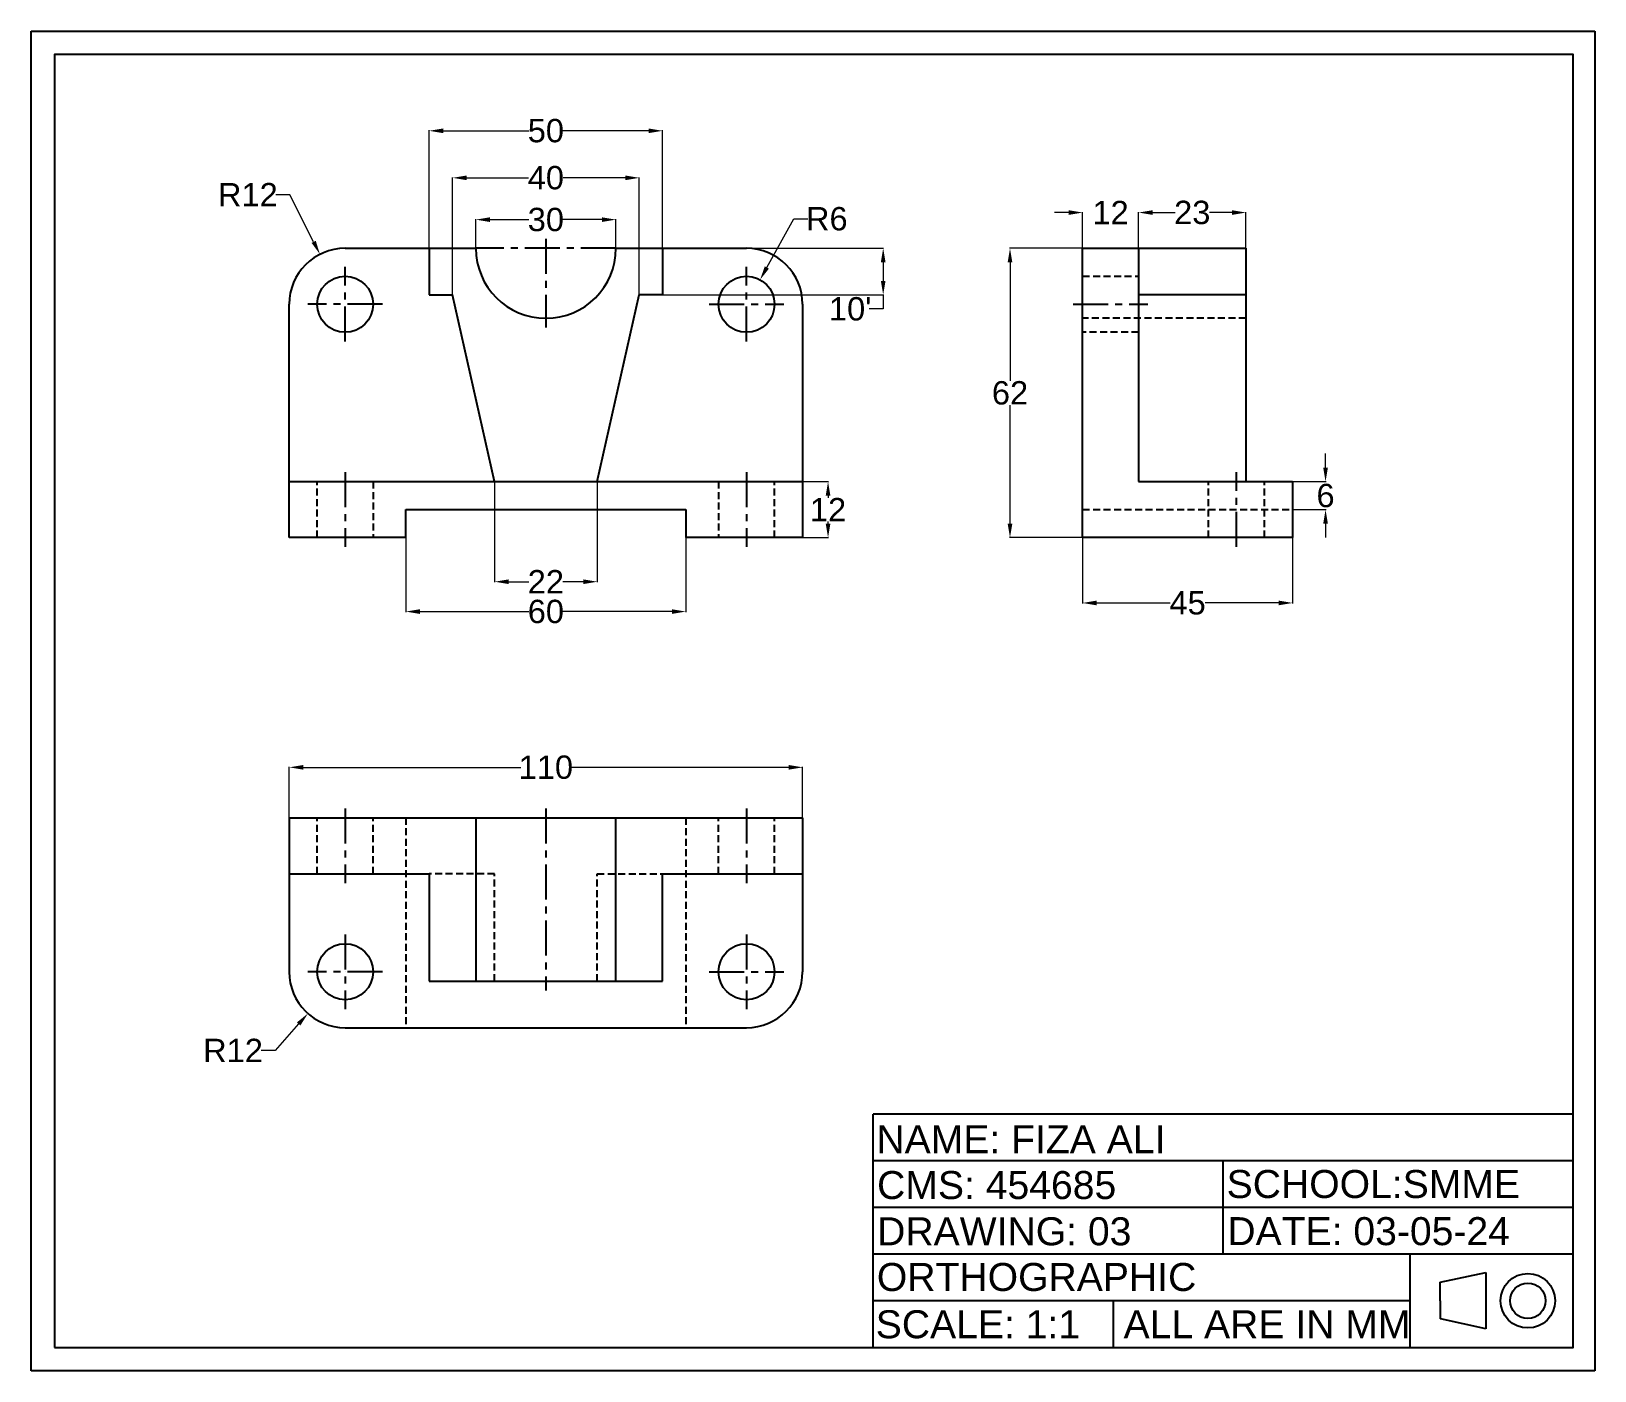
# Model space of a CAD drawing. Header units: inches. Extents: x -77 to 258, y -117 to 170.
import ezdxf

# ---------------------------------------------------------------- set-up
doc = ezdxf.new("R2010")
doc.units = ezdxf.units.IN
doc.header["$MEASUREMENT"] = 0
for name, pattern in [('CENTER', [2, 1.25, -0.25, 0.25, -0.25]), ('CENTER2', [1.125, 0.75, -0.125, 0.125, -0.125]), ('HIDDEN', [0.375, 0.25, -0.125])]:
    doc.linetypes.add(name, pattern=pattern)
doc.layers.add('AM_7', color=4, linetype='CENTER', lineweight=15)
doc.layers.add('dimensions', color=3, linetype='Continuous', lineweight=15)
for name, color, linetype in [('BOUNDRY', 7, 'Continuous'), ('center line', 2, 'CENTER'), ('continuous line', 7, 'Continuous'), ('hidden line', 4, 'HIDDEN')]:
    doc.layers.add(name, color=color, linetype=linetype)
doc.styles.get("Standard").update_dxf_attribs({"font": 'arial.ttf'})
doc.dimstyles.new('AM_ANSI$0', dxfattribs={"dimtxt": 5, "dimasz": 3, "dimexe": 0.1, "dimexo": 0.05, "dimgap": 0.06, "dimtad": 0, "dimtih": 1, "dimtoh": 1, "dimdec": 0, "dimzin": 7, "dimdsep": 46, "dimtxsty": 'Standard', "dimcen": 0, "dimclrd": 256, "dimclre": 256, "dimclrt": 2, "dimadec": 0, "dimazin": 2, "dimtp": 0.1, "dimtm": 0.1, "dimtfac": 0.71, "dimtdec": 0, "dimtofl": 0, "dimtmove": 0, "dimatfit": 3, "dimfxl": 1, "dimtolj": 1, "dimtzin": 7, "dimlwd": -1, "dimlwe": -1, "dimarcsym": 1})
doc.dimstyles.new('AM_ANSI$4', dxfattribs={"dimtxt": 5, "dimasz": 3, "dimexe": 0.1, "dimexo": 0.05, "dimgap": 0.06, "dimtad": 0, "dimtih": 1, "dimtoh": 1, "dimdec": 0, "dimzin": 7, "dimdsep": 46, "dimtxsty": 'Standard', "dimcen": 0, "dimclrd": 256, "dimclre": 256, "dimclrt": 2, "dimadec": 0, "dimazin": 2, "dimtp": 0.1, "dimtm": 0.1, "dimtfac": 0.71, "dimtdec": 0, "dimtofl": 0, "dimtmove": 0, "dimatfit": 0, "dimfxl": 1, "dimtolj": 1, "dimtzin": 7, "dimlwd": -1, "dimlwe": -1, "dimarcsym": 1})

# ---------------------------------------------------------------- blocks, each defined once
blk = doc.blocks.new('*D5')
at = {"layer": 'Defpoints', "color": 0, "transparency": 16777216}
for p in [(88.01, 12.64), (-21.99, 1.85), (88.01, 1.85)]:
    blk.add_point(p, dxfattribs=at)
at = {"layer": 'dimensions', "linetype": 'ByBlock', "transparency": 16777216}
for p, q in [((-21.99, 1.9), (-21.99, 12.74)), ((-18.99, 12.64), (27.67, 12.64)), ((85.01, 12.64), (38.35, 12.64)), ((88.01, 1.9), (88.01, 12.74))]:
    blk.add_line(p, q, dxfattribs=at)
at = {"layer": 'dimensions', "transparency": 16777216}
for points in [[(-18.99, 13.14), (-18.99, 12.14), (-21.99, 12.64)], [(85.01, 13.14), (85.01, 12.14), (88.01, 12.64)]]:
    blk.add_solid(points, dxfattribs=at)
at = {"layer": 'dimensions', "color": 2, "transparency": 16777216, "insert": (33.01, 12.64), "char_height": 5, "attachment_point": 5}
blk.add_mtext('\\A1;110', dxfattribs=at)
blk = doc.blocks.new('*D6')
at = {"layer": 'Defpoints', "color": 0, "transparency": 16777216}
for p in [(22.01, 73.85), (44.01, 73.85), (44.01, 52.41)]:
    blk.add_point(p, dxfattribs=at)
at = {"layer": 'dimensions', "linetype": 'ByBlock', "transparency": 16777216}
for p, q in [((22.01, 73.8), (22.01, 52.31)), ((44.01, 73.8), (44.01, 52.31)), ((25.01, 52.41), (29.35, 52.41)), ((41.01, 52.41), (36.67, 52.41))]:
    blk.add_line(p, q, dxfattribs=at)
at = {"layer": 'dimensions', "transparency": 16777216}
for points in [[(25.01, 52.91), (25.01, 51.91), (22.01, 52.41)], [(41.01, 52.91), (41.01, 51.91), (44.01, 52.41)]]:
    blk.add_solid(points, dxfattribs=at)
at = {"layer": 'dimensions', "color": 2, "transparency": 16777216, "insert": (33.01, 52.41), "char_height": 5, "attachment_point": 5}
blk.add_mtext('\\A1;22', dxfattribs=at)
blk = doc.blocks.new('*D7')
at = {"layer": 'Defpoints', "color": 0, "transparency": 16777216}
for p in [(3.01, 61.85), (63.01, 61.85), (3.01, 46.01)]:
    blk.add_point(p, dxfattribs=at)
at = {"layer": 'dimensions', "linetype": 'ByBlock', "transparency": 16777216}
for p, q in [((3.01, 61.8), (3.01, 45.91)), ((63.01, 61.8), (63.01, 45.91)), ((6.01, 46.01), (29.37, 46.01)), ((60.01, 46.01), (36.66, 46.01))]:
    blk.add_line(p, q, dxfattribs=at)
at = {"layer": 'dimensions', "transparency": 16777216}
for points in [[(6.01, 46.51), (6.01, 45.51), (3.01, 46.01)], [(60.01, 46.51), (60.01, 45.51), (63.01, 46.01)]]:
    blk.add_solid(points, dxfattribs=at)
at = {"layer": 'dimensions', "color": 2, "transparency": 16777216, "insert": (33.01, 46.01), "char_height": 5, "attachment_point": 5}
blk.add_mtext('\\A1;60', dxfattribs=at)
blk = doc.blocks.new('*D8')
at = {"layer": 'Defpoints', "color": 0, "transparency": 16777216}
for p in [(-15.4, 122.57), (-9.99, 111.85)]:
    blk.add_point(p, dxfattribs=at)
at = {"layer": 'dimensions', "linetype": 'ByBlock', "transparency": 16777216}
for p, q in [((-21.84, 135.34), (-24.84, 135.34)), ((-16.75, 125.24), (-21.84, 135.34))]:
    blk.add_line(p, q, dxfattribs=at)
at = {"layer": 'dimensions', "transparency": 16777216}
blk.add_solid([(-16.3, 125.47), (-17.19, 125.02), (-15.4, 122.57)], dxfattribs=at)
at = {"layer": 'dimensions', "color": 2, "transparency": 16777216, "insert": (-30.85, 135.34), "char_height": 5, "attachment_point": 5}
blk.add_mtext('\\A1;R12', dxfattribs=at)
blk = doc.blocks.new('*D9')
at = {"layer": 'Defpoints', "color": 0, "transparency": 16777216}
for p in [(-9.99, -31.15), (-17.97, -40.11)]:
    blk.add_point(p, dxfattribs=at)
at = {"layer": 'dimensions', "linetype": 'ByBlock', "transparency": 16777216}
for p, q in [((-19.96, -42.35), (-25.01, -48.02)), ((-25.01, -48.02), (-28.01, -48.02))]:
    blk.add_line(p, q, dxfattribs=at)
at = {"layer": 'dimensions', "transparency": 16777216}
blk.add_solid([(-20.34, -42.02), (-19.59, -42.68), (-17.97, -40.11)], dxfattribs=at)
at = {"layer": 'dimensions', "color": 2, "transparency": 16777216, "insert": (-34.02, -48.02), "char_height": 5, "attachment_point": 5}
blk.add_mtext('\\A1;R12', dxfattribs=at)
blk = doc.blocks.new('*D10')
at = {"layer": 'Defpoints', "color": 0, "transparency": 16777216}
for p in [(78.91, 117.11), (76.01, 111.85)]:
    blk.add_point(p, dxfattribs=at)
at = {"layer": 'dimensions', "linetype": 'ByBlock', "transparency": 16777216}
for p, q in [((80.36, 119.73), (86.11, 130.16)), ((86.11, 130.16), (89.11, 130.16))]:
    blk.add_line(p, q, dxfattribs=at)
at = {"layer": 'dimensions', "transparency": 16777216}
blk.add_solid([(79.92, 119.98), (80.8, 119.49), (78.91, 117.11)], dxfattribs=at)
at = {"layer": 'dimensions', "color": 2, "transparency": 16777216, "insert": (93.2, 130.16), "char_height": 5, "attachment_point": 5}
blk.add_mtext('\\A1;R6', dxfattribs=at)
blk = doc.blocks.new('*D11')
at = {"layer": 'Defpoints', "color": 0, "transparency": 16777216}
for p in [(193.01, 73.85), (193.01, 67.85), (200.07, 67.85)]:
    blk.add_point(p, dxfattribs=at)
at = {"layer": 'dimensions', "linetype": 'ByBlock', "transparency": 16777216}
for p, q in [((200.07, 76.85), (200.07, 79.85)), ((193.06, 73.85), (200.17, 73.85)), ((193.06, 67.85), (200.17, 67.85)), ((200.07, 64.85), (200.07, 61.85))]:
    blk.add_line(p, q, dxfattribs=at)
at = {"layer": 'dimensions', "transparency": 16777216}
for points in [[(199.57, 76.85), (200.57, 76.85), (200.07, 73.85)], [(199.57, 64.85), (200.57, 64.85), (200.07, 67.85)]]:
    blk.add_solid(points, dxfattribs=at)
at = {"layer": 'dimensions', "color": 2, "transparency": 16777216, "insert": (200.07, 70.85), "char_height": 5, "attachment_point": 5}
blk.add_mtext('\\A1;6', dxfattribs=at)
blk = doc.blocks.new('*D12')
at = {"layer": 'Defpoints', "color": 0, "transparency": 16777216}
for p in [(148.01, 123.85), (132.46, 61.85), (148.01, 61.85)]:
    blk.add_point(p, dxfattribs=at)
at = {"layer": 'dimensions', "linetype": 'ByBlock', "transparency": 16777216}
for p, q in [((147.96, 123.85), (132.36, 123.85)), ((132.46, 120.85), (132.46, 95.47)), ((132.46, 64.85), (132.46, 90.24)), ((147.96, 61.85), (132.36, 61.85))]:
    blk.add_line(p, q, dxfattribs=at)
at = {"layer": 'dimensions', "transparency": 16777216}
for points in [[(131.96, 120.85), (132.96, 120.85), (132.46, 123.85)], [(131.96, 64.85), (132.96, 64.85), (132.46, 61.85)]]:
    blk.add_solid(points, dxfattribs=at)
at = {"layer": 'dimensions', "color": 2, "transparency": 16777216, "insert": (132.46, 92.85), "char_height": 5, "attachment_point": 5}
blk.add_mtext('\\A1;62', dxfattribs=at)
blk = doc.blocks.new('*D13')
at = {"layer": 'Defpoints', "color": 0, "transparency": 16777216}
for p in [(148.01, 61.85), (193.01, 61.85), (193.01, 47.86)]:
    blk.add_point(p, dxfattribs=at)
at = {"layer": 'dimensions', "linetype": 'ByBlock', "transparency": 16777216}
for p, q in [((148.01, 61.8), (148.01, 47.76)), ((193.01, 61.8), (193.01, 47.76)), ((151.01, 47.86), (166.75, 47.86)), ((190.01, 47.86), (174.27, 47.86))]:
    blk.add_line(p, q, dxfattribs=at)
at = {"layer": 'dimensions', "transparency": 16777216}
for points in [[(151.01, 48.36), (151.01, 47.36), (148.01, 47.86)], [(190.01, 48.36), (190.01, 47.36), (193.01, 47.86)]]:
    blk.add_solid(points, dxfattribs=at)
at = {"layer": 'dimensions', "color": 2, "transparency": 16777216, "insert": (170.51, 47.86), "char_height": 5, "attachment_point": 5}
blk.add_mtext('\\A1;45', dxfattribs=at)
blk = doc.blocks.new('*D14')
at = {"layer": 'Defpoints', "color": 0, "transparency": 16777216}
for p in [(48.01, 129.99), (18.01, 123.85), (48.01, 123.85)]:
    blk.add_point(p, dxfattribs=at)
at = {"layer": 'dimensions', "linetype": 'ByBlock', "transparency": 16777216}
for p, q in [((18.01, 123.9), (18.01, 130.09)), ((21.01, 129.99), (29.38, 129.99)), ((45.01, 129.99), (36.64, 129.99)), ((48.01, 123.9), (48.01, 130.09))]:
    blk.add_line(p, q, dxfattribs=at)
at = {"layer": 'dimensions', "transparency": 16777216}
for points in [[(21.01, 130.49), (21.01, 129.49), (18.01, 129.99)], [(45.01, 130.49), (45.01, 129.49), (48.01, 129.99)]]:
    blk.add_solid(points, dxfattribs=at)
at = {"layer": 'dimensions', "color": 2, "transparency": 16777216, "insert": (33.01, 129.99), "char_height": 5, "attachment_point": 5}
blk.add_mtext('\\A1;30', dxfattribs=at)
blk = doc.blocks.new('*D15')
at = {"layer": 'Defpoints', "color": 0, "transparency": 16777216}
for p in [(58.01, 149.03), (8.01, 123.85), (58.01, 123.85)]:
    blk.add_point(p, dxfattribs=at)
at = {"layer": 'dimensions', "linetype": 'ByBlock', "transparency": 16777216}
for p, q in [((8.01, 123.9), (8.01, 149.13)), ((11.01, 149.03), (29.38, 149.03)), ((55.01, 149.03), (36.64, 149.03)), ((58.01, 123.9), (58.01, 149.13))]:
    blk.add_line(p, q, dxfattribs=at)
at = {"layer": 'dimensions', "transparency": 16777216}
for points in [[(11.01, 149.53), (11.01, 148.53), (8.01, 149.03)], [(55.01, 149.53), (55.01, 148.53), (58.01, 149.03)]]:
    blk.add_solid(points, dxfattribs=at)
at = {"layer": 'dimensions', "color": 2, "transparency": 16777216, "insert": (33.01, 149.03), "char_height": 5, "attachment_point": 5}
blk.add_mtext('\\A1;50', dxfattribs=at)
blk = doc.blocks.new('*D16')
at = {"layer": 'Defpoints', "color": 0, "transparency": 16777216}
for p in [(183.01, 131.51), (160.01, 123.85), (183.01, 123.85)]:
    blk.add_point(p, dxfattribs=at)
at = {"layer": 'dimensions', "linetype": 'ByBlock', "transparency": 16777216}
for p, q in [((160.01, 123.9), (160.01, 131.61)), ((163.01, 131.51), (167.83, 131.51)), ((180.01, 131.51), (175.2, 131.51)), ((183.01, 123.9), (183.01, 131.61))]:
    blk.add_line(p, q, dxfattribs=at)
at = {"layer": 'dimensions', "transparency": 16777216}
for points in [[(163.01, 132.01), (163.01, 131.01), (160.01, 131.51)], [(180.01, 132.01), (180.01, 131.01), (183.01, 131.51)]]:
    blk.add_solid(points, dxfattribs=at)
at = {"layer": 'dimensions', "color": 2, "transparency": 16777216, "insert": (171.51, 131.51), "char_height": 5, "attachment_point": 5}
blk.add_mtext('\\A1;23', dxfattribs=at)
blk = doc.blocks.new('*D17')
at = {"layer": 'Defpoints', "color": 0, "transparency": 16777216}
for p in [(53.01, 138.95), (13.01, 113.85), (53.01, 113.85)]:
    blk.add_point(p, dxfattribs=at)
at = {"layer": 'dimensions', "linetype": 'ByBlock', "transparency": 16777216}
for p, q in [((13.01, 113.9), (13.01, 139.05)), ((16.01, 138.95), (29.28, 138.95)), ((50.01, 138.95), (36.75, 138.95)), ((53.01, 113.9), (53.01, 139.05))]:
    blk.add_line(p, q, dxfattribs=at)
at = {"layer": 'dimensions', "transparency": 16777216}
for points in [[(16.01, 139.45), (16.01, 138.45), (13.01, 138.95)], [(50.01, 139.45), (50.01, 138.45), (53.01, 138.95)]]:
    blk.add_solid(points, dxfattribs=at)
at = {"layer": 'dimensions', "color": 2, "transparency": 16777216, "insert": (33.01, 138.95), "char_height": 5, "attachment_point": 5}
blk.add_mtext('\\A1;40', dxfattribs=at)
blk = doc.blocks.new('*D18')
at = {"layer": 'Defpoints', "color": 0, "transparency": 16777216}
for p in [(160.01, 131.51), (148.01, 123.85), (160.01, 123.85)]:
    blk.add_point(p, dxfattribs=at)
at = {"layer": 'dimensions', "linetype": 'ByBlock', "transparency": 16777216}
for p, q in [((145.01, 131.51), (142.01, 131.51)), ((148.01, 123.9), (148.01, 131.61)), ((160.01, 123.9), (160.01, 131.61)), ((163.01, 131.51), (166.01, 131.51))]:
    blk.add_line(p, q, dxfattribs=at)
at = {"layer": 'dimensions', "transparency": 16777216}
for points in [[(145.01, 132.01), (145.01, 131.01), (148.01, 131.51)], [(163.01, 132.01), (163.01, 131.01), (160.01, 131.51)]]:
    blk.add_solid(points, dxfattribs=at)
at = {"layer": 'dimensions', "color": 2, "transparency": 16777216, "insert": (154.01, 131.51), "char_height": 5, "attachment_point": 5}
blk.add_mtext('\\A1;12', dxfattribs=at)
blk = doc.blocks.new('*D19')
at = {"layer": 'Defpoints', "color": 0, "transparency": 16777216}
for p in [(88.01, 73.85), (88.01, 61.85), (93.47, 61.85)]:
    blk.add_point(p, dxfattribs=at)
at = {"layer": 'dimensions', "linetype": 'ByBlock', "transparency": 16777216}
for p, q in [((88.06, 73.85), (93.57, 73.85)), ((93.47, 70.85), (93.47, 70.42)), ((93.47, 64.85), (93.47, 65.28)), ((88.06, 61.85), (93.57, 61.85))]:
    blk.add_line(p, q, dxfattribs=at)
at = {"layer": 'dimensions', "transparency": 16777216}
for points in [[(92.97, 70.85), (93.97, 70.85), (93.47, 73.85)], [(92.97, 64.85), (93.97, 64.85), (93.47, 61.85)]]:
    blk.add_solid(points, dxfattribs=at)
at = {"layer": 'dimensions', "color": 2, "transparency": 16777216, "insert": (93.47, 67.85), "char_height": 5, "attachment_point": 5}
blk.add_mtext('\\A1;12', dxfattribs=at)
blk = doc.blocks.new('*D20')
at = {"layer": 'Defpoints', "color": 0, "transparency": 16777216}
for p in [(58.01, 123.85), (58.01, 113.85), (105.29, 113.85)]:
    blk.add_point(p, dxfattribs=at)
at = {"layer": 'dimensions', "linetype": 'ByBlock', "transparency": 16777216}
for p, q in [((58.06, 123.85), (105.39, 123.85)), ((105.29, 120.85), (105.29, 116.85)), ((58.06, 113.85), (105.39, 113.85)), ((105.29, 110.85), (102.29, 110.85)), ((105.29, 113.85), (105.29, 110.85))]:
    blk.add_line(p, q, dxfattribs=at)
at = {"layer": 'dimensions', "transparency": 16777216}
for points in [[(104.79, 120.85), (105.79, 120.85), (105.29, 123.85)], [(104.79, 116.85), (105.79, 116.85), (105.29, 113.85)]]:
    blk.add_solid(points, dxfattribs=at)
at = {"layer": 'dimensions', "color": 2, "transparency": 16777216, "insert": (98.22, 110.85), "char_height": 5, "attachment_point": 5}
blk.add_mtext("\\A1;10'", dxfattribs=at)

msp = doc.modelspace()

# ---------------------------------------------------------------- linework, layer by layer
at = {"layer": 'AM_7', "linetype": 'CENTER2'}
msp.add_line((-9.99, -31.15), (-9.99, -31.15), dxfattribs=at)
msp.add_line((-9.99, -31.15), (-9.99, -31.15), dxfattribs=at)
at = {"layer": 'BOUNDRY'}
for p, q in [((103.13, -111.65), (103.13, -61.65)), ((253.13, -61.65), (103.13, -61.65)), ((253.13, -71.65), (103.13, -71.65)), ((178.13, -91.65), (178.13, -71.65)), ((253.13, -81.65), (103.13, -81.65)), ((253.13, -91.65), (103.13, -91.65)), ((218.13, -91.65), (218.13, -111.65)), ((218.13, -101.65), (103.13, -101.65)), ((154.66, -111.65), (154.66, -101.65))]:
    msp.add_line(p, q, dxfattribs=at)
msp.add_lwpolyline([(-72.25, -111.65), (253.13, -111.65), (253.13, 165.35), (-72.25, 165.35)], close=True, dxfattribs=at)
for radius in [5.84, 3.8]:
    msp.add_circle((243.42, -101.65), radius, dxfattribs=at)
at = {"layer": 'center line', "ltscale": 6}
for p, q in [((33.01, 125.85), (33.01, 106.85)), ((48.01, 123.85), (18.01, 123.85)), ((-9.99, 103.85), (-9.99, 119.85)), ((76.01, 103.85), (76.01, 119.85)), ((-1.99, 111.85), (-17.99, 111.85)), ((68.01, 111.85), (84.01, 111.85)), ((146.01, 111.85), (162.01, 111.85)), ((-9.99, 75.85), (-9.99, 59.85)), ((76.01, 75.85), (76.01, 59.85)), ((181.01, 59.85), (181.01, 75.85)), ((-9.99, 3.85), (-9.99, -12.15)), ((33.01, 3.85), (33.01, -35.15)), ((76.01, 3.85), (76.01, -12.15)), ((-9.99, -23.15), (-9.99, -39.15)), ((76.01, -23.15), (76.01, -39.15)), ((-1.99, -31.15), (-17.99, -31.15)), ((68.01, -31.15), (84.01, -31.15))]:
    msp.add_line(p, q, dxfattribs=at)
at = {"layer": 'continuous line'}
for p, q in [((-77.25, 165.35), (-77.25, 170.35)), ((-77.25, 170.35), (-72.25, 170.35)), ((-72.25, 170.35), (252.75, 170.35)), ((252.75, 170.35), (257.75, 170.35)), ((257.75, 170.35), (257.75, 165.35)), ((-77.25, -111.65), (-77.25, 165.35)), ((257.75, 165.35), (257.75, -111.65)), ((-9.99, 123.85), (18.01, 123.85)), ((8.01, 123.85), (8.01, 113.85)), ((48.01, 123.85), (76.01, 123.85)), ((58.01, 123.85), (58.01, 113.85)), ((148.01, 61.85), (148.01, 123.85)), ((148.01, 123.85), (160.01, 123.85)), ((160.01, 123.85), (160.01, 73.85)), ((160.01, 123.85), (183.01, 123.85)), ((183.01, 123.85), (183.01, 73.85)), ((-21.99, 61.85), (-21.99, 111.85)), ((8.01, 113.85), (13.01, 113.85)), ((22.01, 73.85), (13.01, 113.85)), ((44.01, 73.85), (53.01, 113.85)), ((58.01, 113.85), (53.01, 113.85)), ((88.01, 111.85), (88.01, 61.85)), ((183.01, 113.85), (160.01, 113.85)), ((-21.99, 73.85), (88.01, 73.85)), ((160.01, 73.85), (193.01, 73.85)), ((193.01, 73.85), (193.01, 61.85)), ((3.01, 61.85), (3.01, 67.85)), ((3.01, 67.85), (63.01, 67.85)), ((63.01, 67.85), (63.01, 61.85)), ((3.01, 61.85), (-21.99, 61.85)), ((88.01, 61.85), (63.01, 61.85)), ((193.01, 61.85), (148.01, 61.85)), ((-21.99, 1.85), (88.01, 1.85)), ((-21.99, 1.85), (-21.99, -31.15)), ((18.01, 1.85), (18.01, -33.15)), ((48.01, -33.15), (48.01, 1.85)), ((88.01, 1.85), (88.01, -31.15)), ((-21.99, -10.15), (8.01, -10.15)), ((8.01, -10.15), (8.01, -33.15)), ((58.01, -33.15), (58.01, -10.15)), ((58.01, -10.15), (88.01, -10.15)), ((8.01, -33.15), (58.01, -33.15)), ((-9.99, -43.15), (76.01, -43.15)), ((224.65, -97.65), (234.39, -95.63)), ((234.39, -95.63), (234.39, -101.65)), ((224.65, -101.65), (224.65, -97.65)), ((224.68, -105.55), (224.68, -101.65)), ((234.39, -101.65), (234.39, -107.66)), ((234.39, -107.66), (224.68, -105.55)), ((-77.25, -116.65), (-77.25, -111.65)), ((257.75, -111.65), (257.75, -116.65)), ((-72.25, -116.65), (-77.25, -116.65)), ((252.75, -116.65), (-72.25, -116.65)), ((257.75, -116.65), (252.75, -116.65))]:
    msp.add_line(p, q, dxfattribs=at)
for centre in [(-9.99, 111.85), (76.01, 111.85), (-9.99, -31.15), (76.01, -31.15)]:
    msp.add_circle(centre, 6, dxfattribs=at)
for centre, radius, start, end in [((-9.99, 111.85), 12, 90, 180), ((33.01, 123.85), 15, 180, 0), ((76.01, 111.85), 12, 0, 90), ((-9.99, -31.15), 12, 180, 270), ((76.01, -31.15), 12, 270, 0)]:
    msp.add_arc(centre, radius, start, end, dxfattribs=at)
at = {"layer": 'hidden line', "ltscale": 6}
for p, q in [((148.01, 117.85), (160.01, 117.85)), ((183.01, 108.85), (148.01, 108.85)), ((160.01, 105.85), (148.01, 105.85)), ((-15.99, 61.85), (-15.99, 73.85)), ((-3.99, 73.85), (-3.99, 61.85)), ((70.01, 73.85), (70.01, 61.85)), ((82.01, 61.85), (82.01, 73.85)), ((175.01, 61.85), (175.01, 73.85)), ((187.01, 61.85), (187.01, 73.85)), ((148.01, 67.85), (193.01, 67.85)), ((-15.99, -10.15), (-15.99, 1.85)), ((-3.99, -10.15), (-3.99, 1.85)), ((3.01, 1.85), (3.01, -43.15)), ((63.01, 1.85), (63.01, -43.15)), ((70.01, -10.15), (70.01, 1.85)), ((82.01, -10.15), (82.01, 1.85)), ((22.01, -10.15), (8.01, -10.15)), ((22.01, -33.15), (22.01, -10.15)), ((44.01, -33.15), (44.01, -10.15)), ((44.01, -10.15), (58.01, -10.15))]:
    msp.add_line(p, q, dxfattribs=at)

# ---------------------------------------------------------------- texts
at = {"layer": 'BOUNDRY', "char_height": 6, "attachment_point": 1}
for s, insert in [('NAME: FIZA ALI ', (103.83, -64.05)), ('SCHOOL:SMME', (178.88, -73.64)), ('CMS: 454685', (103.98, -73.86)), ('DRAWING: 03', (103.99, -83.77)), ('DATE: 03-05-24', (179.03, -83.74)), ('ORTHOGRAPHIC ', (103.93, -93.56)), ('SCALE: 1:1    ALL ARE IN MM', (103.69, -103.69))]:
    msp.add_mtext(s, dxfattribs=dict(at, insert=insert))

# ---------------------------------------------------------------- dimensions: what is measured, and where the dimension line sits
at = {"layer": 'dimensions'}
for base, p1, p2, picture, middle in [((58.01, 149.03), (8.01, 123.85), (58.01, 123.85), '*D15', (33.01, 149.03)), ((53.01, 138.95), (13.01, 113.85), (53.01, 113.85), '*D17', (33.01, 138.95)), ((44.01, 52.41), (22.01, 73.85), (44.01, 73.85), '*D6', (33.01, 52.41)), ((3.01, 46.01), (63.01, 61.85), (3.01, 61.85), '*D7', (33.01, 46.01))]:
    dim = msp.add_linear_dim(base=base, p1=p1, p2=p2, dimstyle='AM_ANSI$0', dxfattribs=at)
    dim.commit()
    dim.dimension.update_dxf_attribs({"geometry": picture, "text_midpoint": middle, "dimtype": 160})
for center, mpoint, picture, middle in [((-9.99, 111.85), (-15.4, 122.57), '*D8', (-30.85, 135.34)), ((76.01, 111.85), (78.91, 117.11), '*D10', (93.2, 130.16))]:
    dim = msp.add_radius_dim(center=center, mpoint=mpoint, dimstyle='AM_ANSI$4', override={"dimpost": ''}, dxfattribs=at)
    dim.commit()
    dim.dimension.update_dxf_attribs({"geometry": picture, "text_midpoint": middle, "dimtype": 164})
for base, p1, p2, picture, middle in [((160.01, 131.51), (148.01, 123.85), (160.01, 123.85), '*D18', (154.01, 131.51)), ((193.01, 47.86), (148.01, 61.85), (193.01, 61.85), '*D13', (170.51, 47.86))]:
    dim = msp.add_linear_dim(base=base, p1=p1, p2=p2, dimstyle='AM_ANSI$0', override={"dimpost": ''}, dxfattribs=at)
    dim.commit()
    dim.dimension.update_dxf_attribs({"geometry": picture, "text_midpoint": middle})
for base, p1, p2, picture, middle in [((183.01, 131.51), (160.01, 123.85), (183.01, 123.85), '*D16', (171.51, 131.51)), ((48.01, 129.99), (18.01, 123.85), (48.01, 123.85), '*D14', (33.01, 129.99)), ((88.01, 12.64), (-21.99, 1.85), (88.01, 1.85), '*D5', (33.01, 12.64))]:
    dim = msp.add_linear_dim(base=base, p1=p1, p2=p2, dimstyle='AM_ANSI$0', dxfattribs=at)
    dim.commit()
    dim.dimension.update_dxf_attribs({"geometry": picture, "text_midpoint": middle})
dim = msp.add_linear_dim(base=(105.29, 113.85), p1=(58.01, 123.85), p2=(58.01, 113.85), angle=90, text="<>'", dimstyle='AM_ANSI$0', dxfattribs=at)
dim.commit()
dim.dimension.update_dxf_attribs({"geometry": '*D20', "text_midpoint": (98.22, 110.85)})
dim = msp.add_linear_dim(base=(132.46, 61.85), p1=(148.01, 123.85), p2=(148.01, 61.85), angle=90, dimstyle='AM_ANSI$0', dxfattribs=at)
dim.commit()
dim.dimension.update_dxf_attribs({"geometry": '*D12', "text_midpoint": (132.46, 92.85)})
for base, p1, p2, picture, middle in [((200.07, 67.85), (193.01, 73.85), (193.01, 67.85), '*D11', (200.07, 70.85)), ((93.47, 61.85), (88.01, 73.85), (88.01, 61.85), '*D19', (93.47, 67.85))]:
    dim = msp.add_linear_dim(base=base, p1=p1, p2=p2, angle=90, dimstyle='AM_ANSI$0', override={"dimpost": ''}, dxfattribs=at)
    dim.commit()
    dim.dimension.update_dxf_attribs({"geometry": picture, "text_midpoint": middle})
dim = msp.add_radius_dim(center=(-9.99, -31.15), mpoint=(-17.97, -40.11), dimstyle='AM_ANSI$4', dxfattribs=at)
dim.commit()
dim.dimension.update_dxf_attribs({"geometry": '*D9', "text_midpoint": (-34.02, -48.02), "dimtype": 164})

doc.saveas('drawing.dxf')
